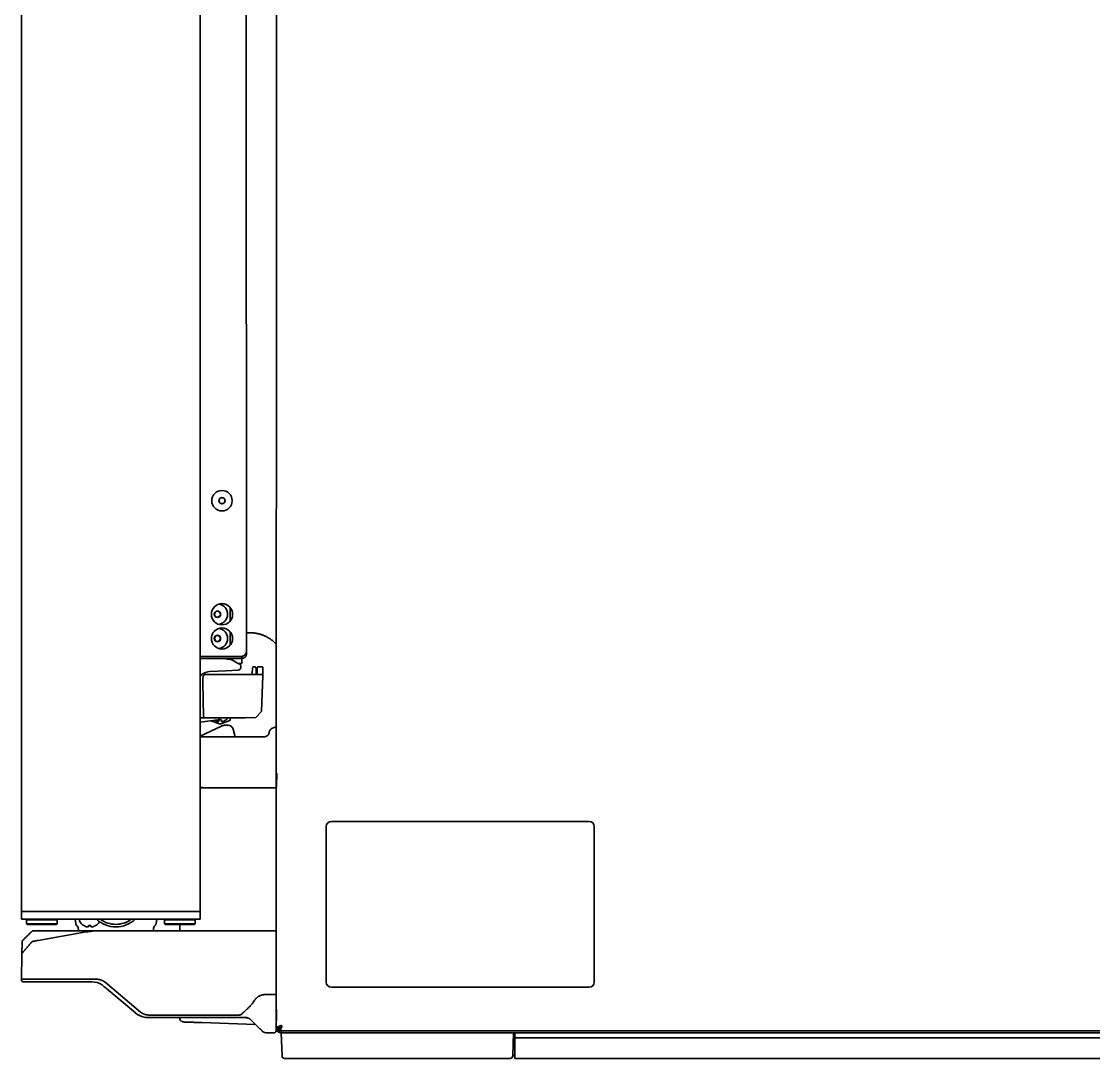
# Model space of a CAD drawing. Header units: inches. Extents: x 90 to 4162, y -443 to 3471.
# Drawn here: x 1159.3 to 1579.4, y 1241.9 to 1648.2 of the extents above; entities that cross this region are included whole.
import ezdxf

# ---------------------------------------------------------------- set-up
doc = ezdxf.new("R2010")
doc.units = ezdxf.units.IN
doc.layers.add('1', color=7, linetype='Continuous', true_color=0xffffff)
doc.layers.add('4', color=7, linetype='Continuous', true_color=0xffffff)

msp = doc.modelspace()

# ---------------------------------------------------------------- linework, layer by layer
at = {"layer": '1', "color": 7, "linetype": 'Continuous', "lineweight": 35}
for p, q in [((1159.29, 1299.46), (1159.29, 2270.96)), ((1229.29, 1299.46), (1229.29, 2270.96)), ((1259.11, 1256.82), (1259.29, 2257.68)), ((1247.33, 1745.24), (1247.48, 1401.46)), ((1241.08, 1418.58), (1241.08, 1413.34)), ((1241.08, 1409.09), (1241.08, 1403.84)), ((1243.4, 1399.46), (1229.29, 1399.46)), ((1243.4, 1399.46), (1243.65, 1399.46)), ((1243.65, 1399.46), (1245.5, 1399.46)), ((1245.68, 1399.46), (1245.68, 1398.66)), ((1247.26, 1400.54), (1247.48, 1400.55)), ((1247.45, 1401.11), (1247.48, 1400.55)), ((1244.78, 1398.66), (1229.29, 1398.66)), ((1235.66, 1398.66), (1239.4, 1398.46)), ((1245.58, 1396.66), (1244.3, 1396.66)), ((1245.68, 1398.66), (1244.78, 1398.66)), ((1245.2, 1395.71), (1245.2, 1395.11)), ((1245.58, 1398.66), (1245.58, 1396.66)), ((1249.7, 1392.87), (1249.86, 1394.7)), ((1249.86, 1394.7), (1249.9, 1395.22)), ((1250.1, 1395.41), (1250.68, 1395.41)), ((1251.18, 1394.92), (1251.19, 1394.48)), ((1230.55, 1392.71), (1229.29, 1391.89)), ((1239.51, 1393.86), (1233.02, 1393.52)), ((1244.25, 1394.11), (1239.51, 1393.86)), ((1241.85, 1392.44), (1241.85, 1392.41)), ((1246.85, 1392.41), (1246.85, 1392.44)), ((1249.66, 1392.41), (1249.7, 1392.87)), ((1251.19, 1394.48), (1251.22, 1392.65)), ((1251.22, 1392.65), (1251.22, 1392.41)), ((1236.33, 1374.63), (1229.29, 1373.64)), ((1236.44, 1373.17), (1233.5, 1374.24)), ((1236.97, 1375.41), (1236.97, 1375.4)), ((1240.96, 1374.31), (1237.81, 1373.17)), ((1241.12, 1374.55), (1241.12, 1375.41)), ((1278.71, 1332.82), (1278.71, 1271.82)), ((1381.71, 1334.82), (1280.71, 1334.82)), ((1383.71, 1271.82), (1383.71, 1332.82)), ((1159.29, 1299.46), (1161.29, 1299.46)), ((1159.29, 1296.46), (1159.29, 1299.46)), ((1161.29, 1299.46), (1159.29, 1299.46)), ((1161.29, 1299.46), (1227.29, 1299.46)), ((1227.29, 1299.46), (1161.29, 1299.46)), ((1227.29, 1299.46), (1229.29, 1299.46)), ((1229.29, 1299.46), (1227.29, 1299.46)), ((1229.29, 1299.46), (1229.29, 1296.46)), ((1161.29, 1296.46), (1159.29, 1296.46)), ((1161.54, 1296.46), (1161.29, 1296.21)), ((1161.29, 1296.46), (1227.29, 1296.46)), ((1161.29, 1296.21), (1161.29, 1294.71)), ((1173.29, 1296.21), (1161.29, 1296.21)), ((1161.29, 1294.71), (1161.54, 1294.46)), ((1167.29, 1294.71), (1161.29, 1294.71)), ((1161.54, 1294.46), (1167.29, 1294.46)), ((1173.29, 1294.71), (1167.29, 1294.71)), ((1167.29, 1294.46), (1173.04, 1294.46)), ((1173.29, 1296.21), (1173.04, 1296.46)), ((1173.04, 1294.46), (1173.29, 1294.71)), ((1173.29, 1294.71), (1173.29, 1296.21)), ((1180.29, 1296.46), (1180.57, 1294.87)), ((1182.02, 1296.06), (1182.02, 1295.86)), ((1183.72, 1293.98), (1183.72, 1294.01)), ((1188.32, 1294.01), (1188.32, 1293.98)), ((1212.01, 1294.87), (1212.29, 1296.46)), ((1215.54, 1296.46), (1215.29, 1296.21)), ((1215.29, 1296.21), (1215.29, 1294.71)), ((1227.29, 1296.21), (1215.29, 1296.21)), ((1215.29, 1294.71), (1215.54, 1294.46)), ((1221.29, 1294.71), (1215.29, 1294.71)), ((1215.54, 1294.46), (1221.29, 1294.46)), ((1227.29, 1294.71), (1221.29, 1294.71)), ((1221.29, 1294.46), (1227.04, 1294.46)), ((1227.29, 1296.21), (1227.04, 1296.46)), ((1227.04, 1294.46), (1227.29, 1294.71)), ((1229.29, 1296.46), (1227.29, 1296.46)), ((1227.29, 1294.71), (1227.29, 1296.21)), ((1165.85, 1288.18), (1184.7, 1291.5)), ((1166.55, 1291.96), (1188.83, 1291.96)), ((1181.6, 1292.53), (1181.61, 1291.96)), ((1191.97, 1291.96), (1196.04, 1291.96)), ((1197.02, 1291.96), (1205.87, 1291.96)), ((1205.87, 1291.96), (1242.72, 1291.96)), ((1210.96, 1291.96), (1210.97, 1292.53)), ((1242.72, 1291.96), (1255.11, 1291.96)), ((1255.11, 1291.96), (1259.29, 1291.96)), ((1159.46, 1282.7), (1159.54, 1287.55)), ((1159.29, 1272.96), (1159.46, 1282.7)), ((1159.29, 1272.96), (1166.28, 1272.96)), ((1159.29, 1272.69), (1159.29, 1272.96)), ((1166.28, 1272.96), (1188.83, 1272.96)), ((1186.91, 1271.96), (1160.04, 1271.96)), ((1192.04, 1271.79), (1205.94, 1260.13)), ((1203.91, 1259.83), (1192.79, 1269.16)), ((1280.71, 1269.82), (1381.71, 1269.82)), ((1250.25, 1264.1), (1250.46, 1264.46)), ((1254.79, 1266.96), (1257.68, 1266.96)), ((1257.68, 1266.96), (1259.06, 1266.96)), ((1259.06, 1266.96), (1259.29, 1266.96)), ((1259.18, 1260.78), (1259.04, 1252.69)), ((1244.4, 1257.96), (1209.05, 1257.96)), ((1209.15, 1258.96), (1244.4, 1258.96)), ((1210.02, 1257.96), (1209.95, 1257.96)), ((1249.3, 1256.94), (1249.16, 1257.08)), ((1259.1, 1256.35), (1259.16, 1256.31)), ((1259.28, 1259.08), (1259.15, 1259.12)), ((1259.29, 1259.09), (1259.27, 1259.09)), ((1259.28, 1256.68), (1259.29, 1256.68)), ((1257.27, 1251.96), (1255.53, 1251.96)), ((1259.29, 1253.75), (1259.29, 1253.9)), ((1259.29, 1253.56), (1259.29, 1253.75)), ((1260.09, 1253.56), (1259.29, 1253.56)), ((1260.09, 1253.75), (1260.09, 1253.9)), ((1260.09, 1253.75), (1260.09, 1253.56)), ((1260.09, 1253.56), (1260.43, 1253.56)), ((1260.09, 1253.56), (1260.27, 1253.56)), ((1260.09, 1252.76), (1260.09, 1253.56)), ((1260.27, 1252.76), (1260.09, 1252.76)), ((1260.43, 1253.56), (1260.27, 1253.56)), ((1260.43, 1252.76), (1260.27, 1252.76)), ((1260.29, 1253.96), (1260.97, 1253.96)), ((1901.19, 1252.76), (1260.43, 1252.76)), ((1261.09, 1251.96), (1261.09, 1252.76)), ((1261.09, 1251.96), (1265.09, 1251.96)), ((1261.4, 1242.92), (1261.09, 1251.96)), ((1265.09, 1251.96), (1261.09, 1251.96)), ((1265.09, 1251.96), (1351.09, 1251.96)), ((1901.49, 1251.96), (1265.09, 1251.96)), ((1352.09, 1251.96), (1351.77, 1242.92)), ((1352.59, 1251.96), (1352.59, 1250.06)), ((1352.59, 1250.06), (1352.59, 1250.06)), ((1809.79, 1250.06), (1352.59, 1250.06)), ((1352.59, 1250.05), (1352.59, 1250.06)), ((1352.59, 1249.86), (1352.59, 1250.05)), ((1352.59, 1242.11), (1352.59, 1249.86)), ((1265.09, 1241.96), (1262.4, 1241.96)), ((1350.77, 1241.96), (1265.09, 1241.96)), ((1352.59, 1241.9), (1352.59, 1242.11)), ((1352.59, 1241.9), (1809.79, 1241.9))]:
    msp.add_line(p, q, dxfattribs=at)
for centre, radius in [((1237.86, 1460.46), 4), ((1237.86, 1460.46), 1.25), ((1237.86, 1460.46), 1.15), ((1237.86, 1415.96), 4.15), ((1236.08, 1415.96), 1.25), ((1236.08, 1415.96), 1.15), ((1237.86, 1406.46), 4.15), ((1236.08, 1406.46), 1.25), ((1236.08, 1406.46), 1.15)]:
    msp.add_circle(centre, radius, dxfattribs=at)
for centre, radius, start, end in [((1236.08, 1415.96), 4, 277.7456, 82.26), ((1236.08, 1406.46), 4, 277.7456, 82.26), ((1239.87, 1398.46), 0.2, 354.7841, 90), ((1244.2, 1395.11), 1, 273, 0), ((1250.1, 1395.21), 0.2, 90, 175), ((1250.68, 1394.91), 0.5, 1, 90), ((1233.28, 1388.53), 5, 93, 123.1538), ((1236.22, 1375.38), 0.75, 278, 2), ((1237.12, 1377.51), 3.74, 309.3791, 326.4654), ((1280.71, 1332.82), 2, 90, 180), ((1381.71, 1332.82), 2, 0, 90), ((1182.53, 1295.22), 2, 190, 222.8958), ((1179.6, 1292.5), 2, 1, 42.8958), ((1182.42, 1296.06), 0.4, 90, 180), ((1182.42, 1295.86), 0.4, 180, 210.3012), ((1186.22, 1298.08), 4.8, 210.3012, 238.4186), ((1186.02, 1297.76), 3.78, 262.3959, 269.9965), ((1186.02, 1297.76), 3.78, 270.0035, 277.6041), ((1185.82, 1298.08), 4.8, 301.5837, 327.7382), ((1196.29, 1304.46), 11, 226.6537, 270), ((1196.29, 1304.46), 10, 233.1281, 270), ((1196.29, 1304.46), 11, 270, 313.3418), ((1196.29, 1304.46), 10, 270, 306.8719), ((1212.97, 1292.5), 2, 137.1042, 179), ((1210.04, 1295.22), 2, 317.1042, 350), ((1160.04, 1272.71), 0.75, 181, 270), ((1186.91, 1264.96), 7, 55.5281, 90), ((1280.71, 1271.82), 2, 180, 270), ((1381.71, 1271.82), 2, 270, 0), ((1260.67, 1260.62), 1.5, 157.8745, 179), ((1209.05, 1265.96), 8, 230, 261.8734), ((1255.53, 1254.96), 3, 230.3082, 270), ((1258.29, 1252.71), 0.75, 270, 359), ((1261.09, 1253.76), 1.8, 186.3155, 270), ((1262.64, 1255.96), 2, 215.9658, 227.8245), ((1261.09, 1254.56), 0.25, 0, 90), ((1262.4, 1242.96), 1, 182, 270), ((1350.77, 1242.96), 1, 270, 358), ((1352.6, 1242.16), 1, 90, 156.4218)]:
    msp.add_arc(centre, radius, start, end, dxfattribs=at)
for centre, major_axis, ratio, start_param, end_param in [((1245.5, 1401.46), (0, 2), 0.990268, 3.141593, 4.712389), ((1237.12, 1377.53), (3.62, 0.87), 0.997235, 3.879272, 4.177379), ((1236.86, 1377.56), (0.81, 3.6), 0.902278, 3.129444, 3.24631), ((1236.57, 1377.56), (0.38, 3.67), 0.420739, 3.280106, 3.396972), ((1236.83, 1377.53), (0.27, 3.72), 0.017407, 3.440796, 3.813517), ((1237.42, 1377.53), (0.27, -3.72), 0.017407, 5.611261, 5.983982), ((1237.68, 1377.56), (0.38, -3.67), 0.420739, 6.027806, 6.144672), ((1237.38, 1377.56), (0.81, -3.6), 0.902278, 6.178468, 6.295334), ((1237.13, 1377.53), (3.62, -0.87), 0.997235, 5.247399, 5.62012), ((1237.12, 1375.05), (0, -2), 0.999828, 5.934175, 6.632196), ((1247.04, 1254.96), (-2.13, 2.11), 0.999844, 4.708305, 4.71975)]:
    msp.add_ellipse(centre, major_axis=major_axis, ratio=ratio, start_param=start_param, end_param=end_param, dxfattribs=at)
msp.add_rational_spline([(1247.47, 1408.63), (1250.81, 1408.99), (1254.07, 1408.28), (1256.91, 1406.6), (1259.07, 1404.23), (1259.11, 1404.18), (1259.15, 1404.14), (1259.2, 1404.11), (1259.26, 1404.09)], [0.499511206154, 0.482200084429, 0.483873659269, 0.504531930676, 0.544174898647, 0.535909248976, 0.531320882017, 0.530409797772, 0.53317599624], degree=4, knots=[0, 0, 0, 0, 0, 0.982252, 0.982252, 0.982252, 0.982252, 1, 1, 1, 1, 1], dxfattribs=at)
for points, knots in [([(1247.48, 1400.35), (1247.47, 1400.24), (1247.46, 1400.14), (1247.41, 1399.94), (1247.38, 1399.84), (1247.32, 1399.71), (1247.31, 1399.69), (1247.29, 1399.64), (1247.25, 1399.57), (1247.21, 1399.5), (1247.11, 1399.36), (1247.04, 1399.27), (1246.94, 1399.17), (1246.92, 1399.15), (1246.88, 1399.11), (1246.81, 1399.05), (1246.74, 1399), (1246.6, 1398.9), (1246.49, 1398.85), (1246.36, 1398.79), (1246.33, 1398.78), (1246.27, 1398.76), (1246.24, 1398.75), (1246.16, 1398.72), (1246.04, 1398.69), (1245.93, 1398.67), (1245.84, 1398.66), (1245.81, 1398.66), (1245.74, 1398.66), (1245.71, 1398.66), (1245.68, 1398.66)], [0, 0, 0, 0, 0.125, 0.125, 0.25, 0.25, 0.28125, 0.28125, 0.3125, 0.375, 0.375, 0.5, 0.5, 0.53125, 0.53125, 0.5625, 0.625, 0.625, 0.75, 0.75, 0.78125, 0.78125, 0.8125, 0.8125, 0.875, 0.9375, 0.9375, 0.96875, 0.96875, 1, 1, 1, 1]), ([(1245.68, 1399.46), (1245.76, 1399.46), (1245.83, 1399.47), (1245.92, 1399.49), (1245.94, 1399.49), (1245.97, 1399.5), (1245.99, 1399.5), (1246.04, 1399.52), (1246.07, 1399.54), (1246.12, 1399.56), (1246.13, 1399.56), (1246.14, 1399.57)], [0, 0, 0, 0, 0.453001, 0.453001, 0.566251, 0.566251, 0.679502, 0.679502, 0.906002, 0.906002, 1, 1, 1, 1]), ([(1239.4, 1398.46), (1239.43, 1398.46), (1239.46, 1398.46), (1239.51, 1398.45), (1239.54, 1398.45), (1239.59, 1398.45), (1239.62, 1398.45), (1239.68, 1398.45), (1239.7, 1398.44), (1239.76, 1398.44), (1239.78, 1398.44), (1239.83, 1398.44), (1239.86, 1398.44), (1239.91, 1398.43), (1239.94, 1398.43), (1239.99, 1398.43), (1240.01, 1398.43), (1240.06, 1398.43), (1240.09, 1398.42), (1240.14, 1398.42), (1240.16, 1398.42), (1240.21, 1398.42), (1240.23, 1398.42), (1240.28, 1398.41), (1240.3, 1398.41), (1240.36, 1398.41), (1240.41, 1398.41), (1240.49, 1398.4), (1240.53, 1398.4), (1240.58, 1398.4), (1240.6, 1398.4), (1240.64, 1398.4), (1240.65, 1398.39), (1240.7, 1398.39), (1240.74, 1398.39), (1240.79, 1398.39), (1240.82, 1398.39), (1240.87, 1398.38), (1240.89, 1398.38), (1240.92, 1398.38), (1240.93, 1398.38), (1240.95, 1398.38), (1240.96, 1398.38), (1240.98, 1398.38), (1240.99, 1398.38), (1241.01, 1398.38), (1241.01, 1398.38), (1241.02, 1398.38), (1241.02, 1398.38), (1241.03, 1398.38), (1241.03, 1398.38), (1241.03, 1398.37), (1241.03, 1398.37), (1241.03, 1398.37)], [0, 0, 0, 0, 0.031362, 0.031362, 0.062725, 0.062725, 0.094087, 0.094087, 0.125449, 0.125449, 0.156812, 0.156812, 0.188174, 0.188174, 0.219536, 0.219536, 0.250899, 0.250899, 0.282261, 0.282261, 0.313623, 0.313623, 0.344986, 0.344986, 0.376348, 0.376348, 0.439073, 0.439073, 0.501797, 0.501797, 0.53316, 0.53316, 0.564522, 0.564522, 0.627247, 0.627247, 0.689971, 0.689971, 0.752696, 0.752696, 0.784058, 0.784058, 0.815421, 0.815421, 0.878145, 0.878145, 0.909508, 0.909508, 0.94087, 0.94087, 0.972232, 0.972232, 1, 1, 1, 1]), ([(1239.41, 1398.38), (1239.41, 1398.41), (1239.41, 1398.43), (1239.41, 1398.45), (1239.4, 1398.46), (1239.4, 1398.46)], [0, 0, 0, 0, 0.5, 0.5, 1, 1, 1, 1]), ([(1241.03, 1398.37), (1241.09, 1398.37), (1241.15, 1398.36), (1241.25, 1398.33), (1241.31, 1398.31), (1241.36, 1398.28)], [0, 0, 0, 0, 0.5, 0.5, 1, 1, 1, 1]), ([(1244.81, 1396.37), (1244.87, 1396.34), (1244.93, 1396.3), (1245.02, 1396.21), (1245.06, 1396.15), (1245.13, 1396.04), (1245.16, 1395.98), (1245.19, 1395.85), (1245.2, 1395.78), (1245.2, 1395.71)], [0, 0, 0, 0, 0.25, 0.25, 0.5, 0.5, 0.75, 0.75, 1, 1, 1, 1]), ([(1236.66, 1374.61), (1236.69, 1374.61), (1236.73, 1374.61), (1236.81, 1374.62), (1236.89, 1374.62), (1236.97, 1374.62), (1237.04, 1374.62), (1237.08, 1374.62), (1237.2, 1374.62), (1237.28, 1374.62), (1237.4, 1374.62), (1237.44, 1374.62), (1237.51, 1374.61), (1237.55, 1374.61), (1237.59, 1374.61)], [0, 0, 0, 0, 0.125, 0.125, 0.25, 0.375, 0.375, 0.5, 0.5, 0.75, 0.75, 0.875, 0.875, 1, 1, 1, 1]), ([(1241.12, 1374.55), (1241.12, 1374.54), (1241.12, 1374.53), (1241.12, 1374.52), (1241.12, 1374.52), (1241.12, 1374.5), (1241.12, 1374.48), (1241.11, 1374.46), (1241.1, 1374.45), (1241.09, 1374.43), (1241.09, 1374.41), (1241.07, 1374.39), (1241.06, 1374.38), (1241.04, 1374.37), (1241.04, 1374.36), (1241.03, 1374.35), (1241.01, 1374.33), (1240.98, 1374.32), (1240.96, 1374.31)], [0, 0, 0, 0, 0.0625, 0.0625, 0.125, 0.125, 0.25, 0.25, 0.375, 0.375, 0.5, 0.5, 0.625, 0.6875, 0.6875, 0.75, 0.75, 1, 1, 1, 1]), ([(1183.72, 1294.01), (1183.92, 1293.89), (1184.13, 1293.78), (1184.46, 1293.64), (1184.57, 1293.6), (1184.79, 1293.52), (1184.9, 1293.49), (1185.02, 1293.46)], [0, 0, 0, 0, 0.5, 0.5, 0.75, 0.75, 1, 1, 1, 1]), ([(1186.52, 1294.01), (1186.52, 1293.89), (1186.52, 1293.78), (1186.52, 1293.64), (1186.52, 1293.6), (1186.52, 1293.52), (1186.52, 1293.49), (1186.52, 1293.46)], [0, 0, 0, 0, 0.5, 0.5, 0.75, 0.75, 1, 1, 1, 1]), ([(1164.03, 1291.96), (1163.96, 1291.96), (1163.9, 1291.95), (1163.77, 1291.93), (1163.71, 1291.91), (1163.59, 1291.86), (1163.53, 1291.83), (1163.42, 1291.76), (1163.37, 1291.72), (1163.33, 1291.67)], [0, 0, 0, 0, 0.25, 0.25, 0.5, 0.5, 0.75, 0.75, 1, 1, 1, 1]), ([(1164.03, 1291.96), (1164.03, 1291.96), (1164.03, 1291.96), (1164.05, 1291.96), (1164.05, 1291.96), (1164.07, 1291.96), (1164.07, 1291.96), (1164.09, 1291.96), (1164.1, 1291.96), (1164.12, 1291.96), (1164.13, 1291.96), (1164.16, 1291.96), (1164.17, 1291.96), (1164.2, 1291.96), (1164.21, 1291.96), (1164.26, 1291.96), (1164.3, 1291.96), (1164.38, 1291.96), (1164.42, 1291.96), (1164.51, 1291.96), (1164.56, 1291.96), (1164.62, 1291.96), (1164.64, 1291.96), (1164.67, 1291.96), (1164.71, 1291.96), (1164.75, 1291.96), (1164.84, 1291.96), (1164.9, 1291.96), (1165.02, 1291.96), (1165.09, 1291.96), (1165.19, 1291.96), (1165.22, 1291.96), (1165.28, 1291.96), (1165.29, 1291.96), (1165.33, 1291.96), (1165.35, 1291.96), (1165.44, 1291.96), (1165.51, 1291.96), (1165.66, 1291.96), (1165.74, 1291.96), (1165.89, 1291.96), (1165.97, 1291.96), (1166.09, 1291.96), (1166.14, 1291.96), (1166.22, 1291.96), (1166.26, 1291.96), (1166.34, 1291.96), (1166.38, 1291.96), (1166.44, 1291.96), (1166.46, 1291.96), (1166.5, 1291.96), (1166.53, 1291.96), (1166.55, 1291.96)], [0, 0, 0, 0, 0.0625, 0.0625, 0.09375, 0.09375, 0.125, 0.125, 0.15625, 0.15625, 0.1875, 0.1875, 0.21875, 0.21875, 0.25, 0.25, 0.3125, 0.3125, 0.375, 0.375, 0.4375, 0.4375, 0.453125, 0.453125, 0.46875, 0.5, 0.5, 0.5625, 0.5625, 0.625, 0.625, 0.65625, 0.65625, 0.671875, 0.671875, 0.6875, 0.6875, 0.75, 0.75, 0.8125, 0.8125, 0.875, 0.875, 0.90625, 0.90625, 0.9375, 0.9375, 0.96875, 0.96875, 0.984375, 0.984375, 1, 1, 1, 1]), ([(1184.7, 1291.5), (1185.11, 1291.57), (1185.52, 1291.64), (1186.14, 1291.72), (1186.34, 1291.74), (1186.75, 1291.79), (1186.96, 1291.81), (1187.58, 1291.87), (1187.99, 1291.9), (1188.82, 1291.94), (1189.23, 1291.95), (1189.65, 1291.96)], [0, 0, 0, 0, 0.25, 0.25, 0.375, 0.375, 0.5, 0.5, 0.75, 0.75, 1, 1, 1, 1]), ([(1159.84, 1288.24), (1159.79, 1288.2), (1159.75, 1288.15), (1159.68, 1288.04), (1159.65, 1287.98), (1159.6, 1287.87), (1159.58, 1287.8), (1159.55, 1287.68), (1159.54, 1287.61), (1159.54, 1287.55)], [0, 0, 0, 0, 0.25, 0.25, 0.5, 0.5, 0.75, 0.75, 1, 1, 1, 1]), ([(1163.24, 1287.48), (1163.28, 1287.53), (1163.32, 1287.57), (1163.4, 1287.64), (1163.45, 1287.67), (1163.55, 1287.73), (1163.6, 1287.76), (1163.71, 1287.79), (1163.77, 1287.81), (1163.82, 1287.82)], [0, 0, 0, 0, 0.25, 0.25, 0.5, 0.5, 0.75, 0.75, 1, 1, 1, 1]), ([(1163.82, 1287.82), (1163.83, 1287.82), (1163.83, 1287.82), (1163.84, 1287.82), (1163.85, 1287.82), (1163.86, 1287.83), (1163.87, 1287.83), (1163.89, 1287.83), (1163.9, 1287.83), (1163.94, 1287.84), (1163.96, 1287.84), (1163.99, 1287.85), (1164, 1287.85), (1164.01, 1287.85), (1164.02, 1287.85), (1164.04, 1287.86), (1164.06, 1287.86), (1164.1, 1287.87), (1164.13, 1287.87), (1164.24, 1287.89), (1164.33, 1287.91), (1164.43, 1287.93), (1164.46, 1287.93), (1164.47, 1287.93), (1164.5, 1287.94), (1164.53, 1287.94), (1164.6, 1287.96), (1164.66, 1287.97), (1164.76, 1287.99), (1164.82, 1288), (1164.93, 1288.02), (1164.99, 1288.03), (1165.09, 1288.04), (1165.12, 1288.05), (1165.18, 1288.06), (1165.21, 1288.06), (1165.31, 1288.08), (1165.44, 1288.1), (1165.57, 1288.13), (1165.71, 1288.15), (1165.78, 1288.16), (1165.85, 1288.18)], [0, 0, 0, 0, 0.0625, 0.0625, 0.09375, 0.09375, 0.125, 0.125, 0.1875, 0.1875, 0.25, 0.25, 0.265625, 0.265625, 0.28125, 0.28125, 0.3125, 0.3125, 0.375, 0.375, 0.5, 0.515625, 0.515625, 0.53125, 0.53125, 0.5625, 0.5625, 0.625, 0.625, 0.6875, 0.6875, 0.75, 0.75, 0.78125, 0.78125, 0.8125, 0.8125, 0.875, 0.9375, 0.9375, 1, 1, 1, 1]), ([(1159.46, 1282.7), (1159.46, 1282.76), (1159.46, 1282.82), (1159.48, 1282.93), (1159.5, 1282.99), (1159.54, 1283.1), (1159.57, 1283.15), (1159.62, 1283.25), (1159.66, 1283.29), (1159.7, 1283.34)], [0, 0, 0, 0, 0.25, 0.25, 0.5, 0.5, 0.75, 0.75, 1, 1, 1, 1]), ([(1188.83, 1272.96), (1188.85, 1272.96), (1188.89, 1272.96), (1188.96, 1272.96), (1189.04, 1272.95), (1189.13, 1272.95), (1189.22, 1272.94), (1189.33, 1272.93), (1189.44, 1272.92), (1189.57, 1272.9), (1189.74, 1272.87), (1189.94, 1272.83), (1190.16, 1272.78), (1190.36, 1272.72), (1190.54, 1272.65), (1190.73, 1272.58), (1190.92, 1272.5), (1191.13, 1272.4), (1191.29, 1272.31), (1191.42, 1272.23), (1191.51, 1272.18), (1191.59, 1272.12), (1191.67, 1272.07), (1191.74, 1272.02), (1191.8, 1271.98), (1191.85, 1271.94), (1191.9, 1271.9), (1191.95, 1271.87), (1191.98, 1271.84), (1192.02, 1271.81), (1192.03, 1271.79), (1192.04, 1271.79)], [0, 0, 0, 0, 0.017064, 0.036815, 0.059249, 0.084363, 0.112153, 0.142614, 0.175746, 0.211544, 0.250008, 0.322378, 0.388152, 0.447354, 0.499999, 0.556663, 0.617207, 0.681642, 0.74999, 0.781923, 0.811844, 0.839751, 0.865643, 0.889519, 0.911376, 0.931211, 0.949024, 0.964812, 0.978571, 0.990302, 1, 1, 1, 1]), ([(1191.41, 1270.32), (1191.32, 1270.39), (1191.24, 1270.46), (1191.06, 1270.6), (1190.96, 1270.66), (1190.87, 1270.73)], [0, 0, 0, 0, 0.5, 0.5, 1, 1, 1, 1]), ([(1192.79, 1269.16), (1192.56, 1269.36), (1192.33, 1269.55), (1191.87, 1269.93), (1191.64, 1270.13), (1191.41, 1270.32)], [0, 0, 0, 0, 0.5, 0.5, 1, 1, 1, 1]), ([(1250.46, 1264.46), (1250.47, 1264.47), (1250.48, 1264.49), (1250.51, 1264.54), (1250.55, 1264.61), (1250.6, 1264.69), (1250.66, 1264.78), (1250.74, 1264.89), (1250.83, 1265.01), (1250.93, 1265.14), (1251.04, 1265.26), (1251.15, 1265.38), (1251.29, 1265.53), (1251.48, 1265.71), (1251.75, 1265.93), (1252.03, 1266.13), (1252.28, 1266.28), (1252.55, 1266.43), (1252.86, 1266.57), (1253.19, 1266.7), (1253.44, 1266.77), (1253.64, 1266.82), (1253.79, 1266.86), (1253.96, 1266.89), (1254.1, 1266.91), (1254.22, 1266.92), (1254.3, 1266.93), (1254.37, 1266.94), (1254.44, 1266.94), (1254.51, 1266.95), (1254.57, 1266.95), (1254.62, 1266.95), (1254.67, 1266.96), (1254.72, 1266.96), (1254.76, 1266.96), (1254.78, 1266.96), (1254.79, 1266.96)], [0, 0, 0, 0, 0.0061, 0.01531, 0.027667, 0.04322, 0.062032, 0.084179, 0.109751, 0.139649, 0.168791, 0.197137, 0.224648, 0.276341, 0.344632, 0.418422, 0.469345, 0.515612, 0.598152, 0.668476, 0.730211, 0.758888, 0.790823, 0.826032, 0.864529, 0.882031, 0.898505, 0.913948, 0.928354, 0.941722, 0.954048, 0.96533, 0.975568, 0.984759, 0.992903, 1, 1, 1, 1]), ([(1250.22, 1264.04), (1250.07, 1263.82), (1249.9, 1263.61), (1249.56, 1263.19), (1249.39, 1262.99), (1249.02, 1262.59), (1248.82, 1262.39), (1248.42, 1261.99), (1248.22, 1261.79), (1247.9, 1261.49), (1247.79, 1261.39), (1247.63, 1261.24), (1247.58, 1261.19), (1247.47, 1261.09), (1247.41, 1261.04), (1247.14, 1260.79), (1246.92, 1260.59), (1246.48, 1260.19), (1246.26, 1259.98), (1245.82, 1259.57), (1245.6, 1259.35), (1245.38, 1259.14)], [0, 0, 0, 0, 0.125, 0.125, 0.25, 0.25, 0.375, 0.375, 0.5, 0.5, 0.5625, 0.5625, 0.59375, 0.59375, 0.625, 0.625, 0.75, 0.75, 0.875, 0.875, 1, 1, 1, 1]), ([(1205.94, 1260.13), (1205.95, 1260.11), (1205.98, 1260.09), (1206.04, 1260.05), (1206.11, 1259.99), (1206.19, 1259.93), (1206.28, 1259.86), (1206.39, 1259.79), (1206.52, 1259.71), (1206.67, 1259.61), (1206.86, 1259.51), (1207.06, 1259.41), (1207.25, 1259.33), (1207.44, 1259.26), (1207.62, 1259.19), (1207.82, 1259.14), (1208.05, 1259.08), (1208.23, 1259.04), (1208.36, 1259.02), (1208.44, 1259.01), (1208.52, 1259), (1208.59, 1258.99), (1208.66, 1258.98), (1208.72, 1258.98), (1208.78, 1258.97), (1208.84, 1258.97), (1208.89, 1258.96), (1208.95, 1258.96), (1208.99, 1258.96), (1209.04, 1258.96), (1209.08, 1258.96), (1209.12, 1258.96), (1209.14, 1258.96), (1209.15, 1258.96)], [0, 0, 0, 0, 0.015307, 0.035184, 0.059623, 0.088618, 0.12216, 0.160242, 0.20286, 0.250007, 0.318362, 0.382801, 0.443341, 0.499998, 0.55265, 0.611855, 0.677626, 0.749989, 0.773387, 0.795826, 0.817305, 0.837824, 0.857382, 0.87598, 0.893616, 0.91029, 0.926001, 0.940748, 0.954531, 0.967348, 0.9792, 0.990084, 1, 1, 1, 1]), ([(1209.05, 1257.96), (1208.96, 1257.96), (1208.86, 1257.96), (1208.68, 1257.97), (1208.58, 1257.97), (1208.3, 1257.99), (1208.11, 1258.01), (1207.92, 1258.04)], [0, 0, 0, 0, 0.25, 0.25, 0.5, 0.5, 1, 1, 1, 1]), ([(1245.18, 1259.02), (1245.17, 1259.02), (1245.15, 1259.01), (1245.11, 1259.01), (1245.08, 1259), (1245.04, 1259), (1245.01, 1258.99), (1244.98, 1258.99), (1244.95, 1258.99), (1244.91, 1258.98), (1244.88, 1258.98), (1244.85, 1258.98), (1244.82, 1258.97), (1244.79, 1258.97), (1244.77, 1258.97), (1244.74, 1258.97), (1244.71, 1258.97), (1244.68, 1258.96), (1244.66, 1258.96), (1244.63, 1258.96), (1244.61, 1258.96), (1244.59, 1258.96), (1244.56, 1258.96), (1244.54, 1258.96), (1244.52, 1258.96), (1244.5, 1258.96), (1244.48, 1258.96), (1244.46, 1258.96), (1244.44, 1258.96), (1244.42, 1258.96), (1244.4, 1258.96), (1244.4, 1258.96)], [0, 0, 0, 0, 0.045822, 0.090837, 0.135046, 0.178447, 0.221042, 0.262828, 0.303807, 0.343977, 0.383338, 0.42189, 0.459633, 0.496565, 0.532688, 0.567999, 0.602498, 0.636186, 0.669061, 0.701124, 0.732373, 0.762807, 0.792428, 0.821233, 0.849223, 0.876396, 0.902752, 0.928292, 0.953013, 0.976916, 1, 1, 1, 1]), ([(1245.18, 1259.02), (1245.19, 1259.02), (1245.2, 1259.02), (1245.22, 1259.03), (1245.23, 1259.03), (1245.26, 1259.04), (1245.28, 1259.05), (1245.3, 1259.07), (1245.31, 1259.07), (1245.33, 1259.09), (1245.33, 1259.09), (1245.36, 1259.11), (1245.37, 1259.12), (1245.38, 1259.14)], [0, 0, 0, 0, 0.125, 0.125, 0.25, 0.25, 0.5, 0.5, 0.625, 0.625, 0.75, 0.75, 1, 1, 1, 1]), ([(1248.01, 1257.76), (1247.96, 1257.77), (1247.92, 1257.79), (1247.82, 1257.81), (1247.78, 1257.83), (1247.63, 1257.86), (1247.53, 1257.88), (1247.32, 1257.92), (1247.21, 1257.93), (1246.99, 1257.95), (1246.88, 1257.96), (1246.76, 1257.96)], [0, 0, 0, 0, 0.125, 0.125, 0.25, 0.25, 0.5, 0.5, 0.75, 0.75, 1, 1, 1, 1]), ([(1249.14, 1257.1), (1249.11, 1257.13), (1249.08, 1257.16), (1249.01, 1257.22), (1248.98, 1257.25), (1248.88, 1257.33), (1248.8, 1257.39), (1248.66, 1257.49), (1248.58, 1257.54), (1248.42, 1257.62), (1248.33, 1257.67), (1248.2, 1257.72), (1248.16, 1257.74), (1248.09, 1257.77), (1248.07, 1257.78), (1248.02, 1257.79), (1248, 1257.8), (1247.88, 1257.84), (1247.78, 1257.87), (1247.58, 1257.91), (1247.48, 1257.93), (1247.26, 1257.95), (1247.16, 1257.96), (1247.04, 1257.96)], [0, 0, 0, 0, 0.0625, 0.0625, 0.125, 0.125, 0.25, 0.25, 0.375, 0.375, 0.5, 0.5, 0.5625, 0.5625, 0.59375, 0.59375, 0.625, 0.625, 0.75, 0.75, 0.875, 0.875, 1, 1, 1, 1]), ([(1253.41, 1252.84), (1253.06, 1253.18), (1252.72, 1253.52), (1252.03, 1254.21), (1251.69, 1254.55), (1251.01, 1255.24), (1250.66, 1255.58), (1250.15, 1256.09), (1249.98, 1256.26), (1249.64, 1256.6), (1249.47, 1256.77), (1249.3, 1256.94)], [0, 0, 0, 0, 0.25, 0.25, 0.5, 0.5, 0.75, 0.75, 0.875, 0.875, 1, 1, 1, 1]), ([(1259.11, 1256.82), (1259.13, 1256.78), (1259.15, 1256.76), (1259.17, 1256.73), (1259.17, 1256.72), (1259.18, 1256.71), (1259.19, 1256.7), (1259.21, 1256.69), (1259.22, 1256.68), (1259.24, 1256.67), (1259.26, 1256.67), (1259.28, 1256.68)], [0, 0, 0, 0, 0.327638, 0.327638, 0.421517, 0.421517, 0.515396, 0.515396, 0.703154, 0.703154, 1, 1, 1, 1]), ([(1258.13, 1251.96), (1258.05, 1251.96), (1257.89, 1251.96), (1257.67, 1251.96), (1257.53, 1251.96), (1257.43, 1251.96), (1257.4, 1251.96), (1257.33, 1251.96), (1257.3, 1251.96), (1257.27, 1251.96)], [0, 0, 0, 0, 0.25, 0.5, 0.75, 0.75, 0.875, 0.875, 1, 1, 1, 1]), ([(1259.29, 1253.9), (1259.29, 1253.93), (1259.3, 1253.97), (1259.34, 1254.05), (1259.37, 1254.08), (1259.45, 1254.16), (1259.5, 1254.19), (1259.62, 1254.27), (1259.69, 1254.3), (1259.84, 1254.38), (1259.92, 1254.41), (1260.1, 1254.49), (1260.19, 1254.52), (1260.39, 1254.6), (1260.5, 1254.64), (1260.72, 1254.71), (1260.83, 1254.75), (1260.94, 1254.78)], [0, 0, 0, 0, 0.125, 0.125, 0.25, 0.25, 0.375, 0.375, 0.5, 0.5, 0.625, 0.625, 0.75, 0.75, 0.875, 0.875, 1, 1, 1, 1]), ([(1260.09, 1253.9), (1260.09, 1253.97), (1260.11, 1254.05), (1260.2, 1254.19), (1260.27, 1254.27), (1260.43, 1254.41), (1260.53, 1254.49), (1260.76, 1254.64), (1260.88, 1254.71), (1261, 1254.78)], [0, 0, 0, 0, 0.25, 0.25, 0.5, 0.5, 0.75, 0.75, 1, 1, 1, 1]), ([(1261.31, 1254.47), (1261.24, 1254.35), (1261.16, 1254.23), (1261.02, 1254.01), (1260.94, 1253.9), (1260.8, 1253.74), (1260.72, 1253.67), (1260.57, 1253.58), (1260.5, 1253.56), (1260.43, 1253.56)], [0, 0, 0, 0, 0.25, 0.25, 0.5, 0.5, 0.75, 0.75, 1, 1, 1, 1]), ([(1261.31, 1254.41), (1261.28, 1254.3), (1261.24, 1254.19), (1261.16, 1253.97), (1261.13, 1253.87), (1261.05, 1253.67), (1261.02, 1253.57), (1260.94, 1253.39), (1260.91, 1253.31), (1260.83, 1253.16), (1260.8, 1253.09), (1260.72, 1252.97), (1260.68, 1252.92), (1260.61, 1252.84), (1260.57, 1252.81), (1260.5, 1252.77), (1260.46, 1252.76), (1260.43, 1252.76)], [0, 0, 0, 0, 0.125, 0.125, 0.25, 0.25, 0.375, 0.375, 0.5, 0.5, 0.625, 0.625, 0.75, 0.75, 0.875, 0.875, 1, 1, 1, 1]), ([(1260.94, 1254.78), (1260.95, 1254.79), (1260.97, 1254.79), (1261.01, 1254.8), (1261.05, 1254.81), (1261.07, 1254.81), (1261.09, 1254.81)], [0, 0, 0, 0, 0.244951, 0.494182, 0.746344, 1, 1, 1, 1]), ([(1261.34, 1254.56), (1261.34, 1254.54), (1261.33, 1254.52), (1261.33, 1254.48), (1261.32, 1254.44), (1261.32, 1254.42), (1261.31, 1254.41)], [0, 0, 0, 0, 0.253656, 0.505818, 0.755049, 1, 1, 1, 1])]:
    msp.add_open_spline(points, degree=3, knots=knots, dxfattribs=at)
for points, degree in [([(1247.48, 1400.55), (1247.48, 1400.48), (1247.48, 1400.41), (1247.48, 1400.35)], 3), ([(1244.81, 1396.37), (1241.36, 1398.28)], 1), ([(1185.52, 1293.46), (1185.52, 1293.47), (1185.52, 1293.5), (1185.52, 1293.56), (1185.52, 1293.61), (1185.52, 1293.67), (1185.52, 1293.74), (1185.52, 1293.81), (1185.52, 1293.9), (1185.52, 1293.97), (1185.52, 1294.01)], 3), ([(1187.02, 1293.46), (1187.07, 1293.47), (1187.18, 1293.5), (1187.34, 1293.56), (1187.5, 1293.61), (1187.66, 1293.67), (1187.81, 1293.74), (1187.97, 1293.81), (1188.13, 1293.9), (1188.26, 1293.97), (1188.32, 1294.01)], 3), ([(1159.84, 1288.24), (1163.33, 1291.67)], 1), ([(1185.02, 1293.46), (1185.05, 1293.46), (1185.1, 1293.45), (1185.17, 1293.45), (1185.24, 1293.44), (1185.31, 1293.44), (1185.38, 1293.45), (1185.45, 1293.45), (1185.5, 1293.46), (1185.52, 1293.46)], 3), ([(1186.52, 1293.46), (1186.54, 1293.46), (1186.59, 1293.45), (1186.66, 1293.45), (1186.73, 1293.44), (1186.8, 1293.44), (1186.88, 1293.45), (1186.95, 1293.45), (1187, 1293.46), (1187.02, 1293.46)], 3), ([(1188.83, 1291.96), (1189.18, 1291.96), (1189.54, 1291.96), (1189.89, 1291.96)], 3), ([(1189.91, 1291.96), (1190.6, 1291.96), (1191.29, 1291.96), (1191.97, 1291.96)], 3), ([(1196.04, 1291.96), (1196.53, 1291.96), (1197.02, 1291.96)], 2), ([(1163.24, 1287.48), (1159.7, 1283.34)], 1), ([(1250.22, 1264.04), (1250.23, 1264.06), (1250.24, 1264.08), (1250.25, 1264.1)], 3), ([(1245.18, 1257.96), (1244.92, 1257.96), (1244.66, 1257.96), (1244.4, 1257.96)], 3), ([(1247.04, 1257.96), (1246.89, 1257.96), (1246.59, 1257.96), (1246.12, 1257.96), (1245.65, 1257.96), (1245.34, 1257.96), (1245.18, 1257.96)], 3), ([(1259.29, 1258.38), (1259.14, 1258.39)], 1), ([(1253.61, 1252.65), (1253.54, 1252.71), (1253.47, 1252.77), (1253.41, 1252.84)], 3), ([(1259.29, 1253.9), (1260.09, 1253.9)], 1), ([(1260.43, 1252.76), (1260.43, 1253.56)], 1), ([(1261.34, 1254.56), (1261.34, 1254.53), (1261.33, 1254.5), (1261.31, 1254.47)], 3)]:
    msp.add_open_spline(points, degree=degree, dxfattribs=at)
at = {"layer": '4', "color": 7, "linetype": 'Continuous', "lineweight": 35}
for p, q in [((1251.64, 1394.48), (1251.65, 1394.92)), ((1252.15, 1395.41), (1253.41, 1395.41)), ((1253.91, 1394.78), (1253.91, 1394.92)), ((1253.92, 1394.76), (1253.92, 1394.66)), ((1253.92, 1394.66), (1253.92, 1394.7)), ((1230.39, 1390.82), (1230.39, 1390.01)), ((1231.48, 1392.41), (1237.01, 1392.41)), ((1237.01, 1392.41), (1246.92, 1392.41)), ((1246.92, 1392.41), (1249.66, 1392.41)), ((1246.92, 1392.41), (1253.32, 1392.41)), ((1250.73, 1392.41), (1251.56, 1392.41)), ((1251.56, 1392.41), (1251.59, 1393.24)), ((1251.59, 1393.24), (1251.64, 1394.48)), ((1251.95, 1392.41), (1252.05, 1392.41)), ((1253.82, 1391.89), (1253.34, 1378.02)), ((1253.87, 1393.21), (1253.82, 1391.89)), ((1253.91, 1394.45), (1253.87, 1393.21)), ((1253.92, 1394.54), (1253.91, 1394.45)), ((1230.57, 1375.89), (1230.39, 1389.18)), ((1229.33, 1375.41), (1229.29, 1375.41)), ((1231.07, 1375.41), (1229.33, 1375.41)), ((1232.83, 1375.41), (1231.07, 1375.41)), ((1246.92, 1375.41), (1232.83, 1375.41)), ((1251.07, 1375.55), (1246.92, 1375.41)), ((1253.19, 1377.68), (1251.07, 1375.55)), ((1229.29, 1368.26), (1237.68, 1372.18)), ((1242.22, 1370.97), (1243.03, 1367.96)), ((1257.69, 1371.38), (1258.95, 1371.83)), ((1229.29, 1367.96), (1254.41, 1367.96)), ((1259.29, 1357.39), (1259.29, 1357.4)), ((1259.29, 1353.71), (1259.19, 1348.45)), ((1230.42, 1347.96), (1229.29, 1347.96)), ((1258.69, 1347.96), (1230.42, 1347.96)), ((1259.29, 1347.86), (1256.42, 1347.96)), ((1256.53, 1347.96), (1256.49, 1347.95)), ((1259.29, 1347.96), (1258.69, 1347.96)), ((1221.29, 1291.96), (1221.29, 1294.46)), ((1221.29, 1257.73), (1221.29, 1257.96)), ((1251, 1255.25), (1229.97, 1255.98)), ((1259.29, 1254.96), (1259.08, 1254.96))]:
    msp.add_line(p, q, dxfattribs=at)
for centre, radius, start, end in [((1252.15, 1394.91), 0.5, 160.4619, 178), ((1252.15, 1394.91), 0.5, 90, 160.4619), ((1253.32, 1391.91), 0.5, 358, 90), ((1252.84, 1378.03), 0.5, 315, 358), ((1231.07, 1375.91), 0.5, 182, 270), ((1240.29, 1370.46), 2, 63.4828, 90), ((1240.29, 1370.46), 2, 15, 28.5398), ((1259.04, 1371.6), 0.25, 0, 110), ((1257.24, 1347.46), 0.5, 90, 107.6133), ((1222.79, 1257.73), 1.5, 180, 246.7177), ((1222.79, 1257.73), 1.5, 246.7177, 268)]:
    msp.add_arc(centre, radius, start, end, dxfattribs=at)
for centre, major_axis, ratio, start_param, end_param in [((1237.72, 1371.9), (-2.18, 61.56), 0.113636, 1.258201, 1.282274), ((1258.94, 1348.45), (-0.25, 0.004), 0.765996, 1.584166, 3.141593), ((1258.85, 1348.27), (-0.161, 0.192), 0.60812, 2.197927, 3.141593)]:
    msp.add_ellipse(centre, major_axis=major_axis, ratio=ratio, start_param=start_param, end_param=end_param, dxfattribs=at)
for points, degree, knots in [([(1253.41, 1395.41), (1253.44, 1395.41), (1253.47, 1395.4), (1253.54, 1395.39), (1253.57, 1395.38), (1253.63, 1395.36), (1253.66, 1395.34), (1253.71, 1395.31), (1253.73, 1395.29), (1253.78, 1395.24), (1253.8, 1395.22), (1253.84, 1395.17), (1253.85, 1395.14), (1253.88, 1395.08), (1253.89, 1395.05), (1253.9, 1394.99), (1253.91, 1394.96), (1253.91, 1394.92)], 3, [0, 0, 0, 0, 0.125, 0.125, 0.25, 0.25, 0.375, 0.375, 0.5, 0.5, 0.625, 0.625, 0.75, 0.75, 0.875, 0.875, 1, 1, 1, 1]), ([(1253.91, 1394.92), (1253.91, 1394.92), (1253.91, 1394.92), (1253.91, 1394.92), (1253.91, 1394.92), (1253.91, 1394.92), (1253.91, 1394.92), (1253.91, 1394.92), (1253.91, 1394.91), (1253.91, 1394.91), (1253.91, 1394.91), (1253.91, 1394.91), (1253.91, 1394.91), (1253.91, 1394.9), (1253.91, 1394.9), (1253.91, 1394.9), (1253.91, 1394.89), (1253.91, 1394.89), (1253.91, 1394.89), (1253.91, 1394.89), (1253.91, 1394.88), (1253.91, 1394.87), (1253.91, 1394.86), (1253.92, 1394.84), (1253.92, 1394.83), (1253.92, 1394.82), (1253.92, 1394.8), (1253.92, 1394.79), (1253.92, 1394.78), (1253.92, 1394.77), (1253.92, 1394.76), (1253.92, 1394.76)], 3, [0, 0, 0, 0, 0.029683, 0.058828, 0.087439, 0.115518, 0.14307, 0.170096, 0.196598, 0.222578, 0.248037, 0.272976, 0.297397, 0.321298, 0.344681, 0.367544, 0.389889, 0.411714, 0.433018, 0.453802, 0.474064, 0.493804, 0.598854, 0.694698, 0.748573, 0.799072, 0.846158, 0.889804, 0.929992, 0.966719, 1, 1, 1, 1]), ([(1231.48, 1392.41), (1231.27, 1392.38), (1231.06, 1392.33), (1230.77, 1392.12), (1230.52, 1391.74), (1230.43, 1391.4), (1230.39, 1390.82)], 3, [0, 0, 0, 0, 0.180766, 0.414511, 0.692872, 1, 1, 1, 1]), ([(1237.68, 1372.18), (1237.69, 1372.18), (1237.71, 1372.19), (1237.73, 1372.2), (1237.75, 1372.21), (1237.77, 1372.22), (1237.8, 1372.23), (1237.82, 1372.24), (1237.84, 1372.24), (1237.87, 1372.25), (1237.89, 1372.26), (1237.91, 1372.27), (1237.94, 1372.28), (1237.96, 1372.29), (1237.98, 1372.3), (1238.01, 1372.3), (1238.03, 1372.31), (1238.06, 1372.32), (1238.08, 1372.33), (1238.1, 1372.33), (1238.13, 1372.34), (1238.15, 1372.35), (1238.17, 1372.35), (1238.2, 1372.36), (1238.22, 1372.37), (1238.25, 1372.37), (1238.27, 1372.38), (1238.29, 1372.38), (1238.32, 1372.39), (1238.34, 1372.39), (1238.37, 1372.4), (1238.39, 1372.4), (1238.42, 1372.41), (1238.44, 1372.41), (1238.46, 1372.42), (1238.49, 1372.42), (1238.51, 1372.42), (1238.54, 1372.43), (1238.56, 1372.43), (1238.59, 1372.43), (1238.61, 1372.44), (1238.63, 1372.44), (1238.66, 1372.44), (1238.68, 1372.44), (1238.71, 1372.45), (1238.73, 1372.45), (1238.76, 1372.45), (1238.78, 1372.45), (1238.8, 1372.45), (1238.83, 1372.45), (1238.85, 1372.46), (1238.88, 1372.46), (1238.9, 1372.46), (1238.93, 1372.46), (1238.94, 1372.46), (1238.95, 1372.46)], 3, [0, 0, 0, 0, 0.019176, 0.03834, 0.057492, 0.076632, 0.09576, 0.114876, 0.133981, 0.153073, 0.172153, 0.191221, 0.210278, 0.229322, 0.248355, 0.267375, 0.286384, 0.305381, 0.324366, 0.343339, 0.3623, 0.38125, 0.400187, 0.419113, 0.438027, 0.456929, 0.47582, 0.494698, 0.513565, 0.53242, 0.551263, 0.570095, 0.588915, 0.607723, 0.626519, 0.645304, 0.664077, 0.682838, 0.701588, 0.720325, 0.739052, 0.757766, 0.776469, 0.79516, 0.81384, 0.832508, 0.851165, 0.86981, 0.888443, 0.907065, 0.925675, 0.944273, 0.96286, 0.981436, 1, 1, 1, 1]), ([(1238.95, 1372.46), (1239.05, 1372.46), (1239.15, 1372.46), (1239.39, 1372.46), (1239.53, 1372.46), (1239.79, 1372.46), (1239.9, 1372.46), (1240.09, 1372.46), (1240.16, 1372.46), (1240.26, 1372.46), (1240.29, 1372.46), (1240.29, 1372.46)], 3, [0, 0, 0, 0, 0.139708, 0.139708, 0.357016, 0.357016, 0.573291, 0.573291, 0.786882, 0.786882, 1, 1, 1, 1]), ([(1242.14, 1371.02), (1242.11, 1371.17), (1242.01, 1371.45), (1241.74, 1371.84), (1241.37, 1372.16), (1241.07, 1372.3), (1240.91, 1372.36)], 3, [0, 0, 0, 0, 0.240196, 0.49127, 0.746959, 1, 1, 1, 1]), ([(1254.41, 1367.96), (1254.41, 1367.96), (1254.43, 1367.96), (1254.45, 1367.96), (1254.47, 1367.96), (1254.5, 1367.96), (1254.52, 1367.96), (1254.54, 1367.96), (1254.56, 1367.96), (1254.58, 1367.96), (1254.61, 1367.97), (1254.63, 1367.97), (1254.65, 1367.97), (1254.67, 1367.97), (1254.69, 1367.98), (1254.71, 1367.98), (1254.73, 1367.98), (1254.75, 1367.99), (1254.77, 1367.99), (1254.79, 1367.99), (1254.81, 1368), (1254.83, 1368), (1254.85, 1368.01), (1254.87, 1368.01), (1254.89, 1368.02), (1254.91, 1368.02), (1254.93, 1368.03), (1254.95, 1368.03), (1254.97, 1368.04), (1254.99, 1368.04), (1255, 1368.05), (1255.02, 1368.05), (1255.04, 1368.06), (1255.06, 1368.07), (1255.08, 1368.07), (1255.09, 1368.08), (1255.11, 1368.09), (1255.13, 1368.09), (1255.15, 1368.1), (1255.16, 1368.11), (1255.18, 1368.11), (1255.2, 1368.12), (1255.21, 1368.13), (1255.23, 1368.13), (1255.24, 1368.14), (1255.26, 1368.15), (1255.28, 1368.16), (1255.29, 1368.16), (1255.31, 1368.17), (1255.32, 1368.18), (1255.34, 1368.19), (1255.35, 1368.19), (1255.36, 1368.2), (1255.38, 1368.21), (1255.39, 1368.22), (1255.41, 1368.23), (1255.42, 1368.23), (1255.43, 1368.24), (1255.45, 1368.25), (1255.46, 1368.26), (1255.47, 1368.27), (1255.49, 1368.27), (1255.5, 1368.28), (1255.51, 1368.29), (1255.53, 1368.3), (1255.54, 1368.31), (1255.55, 1368.32), (1255.56, 1368.32), (1255.57, 1368.33), (1255.58, 1368.34), (1255.6, 1368.35), (1255.61, 1368.36), (1255.62, 1368.37), (1255.63, 1368.38), (1255.64, 1368.38), (1255.65, 1368.39), (1255.67, 1368.41), (1255.69, 1368.43), (1255.72, 1368.45), (1255.75, 1368.48), (1255.78, 1368.51), (1255.81, 1368.54), (1255.84, 1368.57), (1255.87, 1368.59), (1255.9, 1368.62), (1255.92, 1368.65), (1255.95, 1368.68), (1255.97, 1368.72), (1256, 1368.75), (1256.02, 1368.78), (1256.04, 1368.81), (1256.07, 1368.84), (1256.09, 1368.88), (1256.11, 1368.91), (1256.13, 1368.94), (1256.15, 1368.98), (1256.17, 1369.01), (1256.18, 1369.04), (1256.2, 1369.08), (1256.22, 1369.11), (1256.23, 1369.15), (1256.25, 1369.18), (1256.26, 1369.22), (1256.28, 1369.25), (1256.29, 1369.29), (1256.3, 1369.32), (1256.31, 1369.36), (1256.32, 1369.39), (1256.33, 1369.43), (1256.34, 1369.46), (1256.35, 1369.5), (1256.36, 1369.52), (1256.36, 1369.54)], 3, [0, 0, 0, 0, 0.009295, 0.018532, 0.02771, 0.036829, 0.04589, 0.054891, 0.063834, 0.072718, 0.081543, 0.09031, 0.099018, 0.107667, 0.116258, 0.12479, 0.133263, 0.141678, 0.150034, 0.158331, 0.16657, 0.17475, 0.182871, 0.190934, 0.198939, 0.206885, 0.214772, 0.222601, 0.230372, 0.238084, 0.245738, 0.253333, 0.260869, 0.268348, 0.275768, 0.283129, 0.290433, 0.297678, 0.304865, 0.311993, 0.319063, 0.326075, 0.333029, 0.339925, 0.346762, 0.353541, 0.360263, 0.366926, 0.373531, 0.380078, 0.386567, 0.392998, 0.399371, 0.405687, 0.411944, 0.418144, 0.424286, 0.43037, 0.436396, 0.442364, 0.448275, 0.454129, 0.459924, 0.465663, 0.471343, 0.476966, 0.482532, 0.488041, 0.493492, 0.498886, 0.504222, 0.509502, 0.514724, 0.51989, 0.524998, 0.530049, 0.535044, 0.550186, 0.565202, 0.580092, 0.594859, 0.609503, 0.624026, 0.638429, 0.652713, 0.666881, 0.680933, 0.694872, 0.708698, 0.722413, 0.73602, 0.749519, 0.762913, 0.776203, 0.789392, 0.80248, 0.81547, 0.828364, 0.841165, 0.853873, 0.866491, 0.879021, 0.891466, 0.903827, 0.916107, 0.928309, 0.940434, 0.952485, 0.964465, 0.976376, 0.98822, 1, 1, 1, 1]), ([(1256.36, 1369.54), (1256.36, 1369.54), (1256.36, 1369.55), (1256.36, 1369.56), (1256.37, 1369.57), (1256.37, 1369.58), (1256.37, 1369.59), (1256.37, 1369.6), (1256.37, 1369.61), (1256.38, 1369.62), (1256.38, 1369.63), (1256.38, 1369.64), (1256.38, 1369.65), (1256.38, 1369.66), (1256.38, 1369.67), (1256.39, 1369.68), (1256.39, 1369.69), (1256.39, 1369.7), (1256.39, 1369.71), (1256.39, 1369.72), (1256.39, 1369.72), (1256.39, 1369.73)], 3, [0, 0, 0, 0, 0.054791, 0.109136, 0.163068, 0.216622, 0.269835, 0.322742, 0.375379, 0.427785, 0.479997, 0.532054, 0.583994, 0.635857, 0.68768, 0.739505, 0.791369, 0.843311, 0.895372, 0.947588, 1, 1, 1, 1]), ([(1256.39, 1369.73), (1256.39, 1369.73), (1256.39, 1369.75), (1256.4, 1369.77), (1256.4, 1369.79), (1256.4, 1369.81), (1256.41, 1369.83), (1256.41, 1369.85), (1256.41, 1369.88), (1256.42, 1369.9), (1256.42, 1369.92), (1256.43, 1369.94), (1256.43, 1369.96), (1256.44, 1369.99), (1256.45, 1370.01), (1256.45, 1370.03), (1256.46, 1370.06), (1256.47, 1370.08), (1256.47, 1370.1), (1256.48, 1370.13), (1256.49, 1370.15), (1256.5, 1370.17), (1256.5, 1370.2), (1256.51, 1370.22), (1256.52, 1370.24), (1256.53, 1370.27), (1256.54, 1370.29), (1256.55, 1370.32), (1256.57, 1370.34), (1256.58, 1370.37), (1256.59, 1370.39), (1256.6, 1370.42), (1256.61, 1370.44), (1256.63, 1370.47), (1256.64, 1370.49), (1256.66, 1370.51), (1256.67, 1370.54), (1256.69, 1370.56), (1256.7, 1370.59), (1256.72, 1370.61), (1256.74, 1370.64), (1256.75, 1370.66), (1256.77, 1370.69), (1256.79, 1370.71), (1256.81, 1370.74), (1256.83, 1370.76), (1256.85, 1370.78), (1256.87, 1370.81), (1256.89, 1370.83), (1256.91, 1370.86), (1256.93, 1370.88), (1256.95, 1370.9), (1256.98, 1370.92), (1257, 1370.95), (1257.02, 1370.97), (1257.05, 1370.99), (1257.07, 1371.01), (1257.1, 1371.04), (1257.13, 1371.06), (1257.15, 1371.08), (1257.18, 1371.1), (1257.21, 1371.12), (1257.24, 1371.14), (1257.27, 1371.16), (1257.3, 1371.18), (1257.33, 1371.2), (1257.36, 1371.22), (1257.39, 1371.24), (1257.42, 1371.25), (1257.45, 1371.27), (1257.49, 1371.29), (1257.52, 1371.3), (1257.55, 1371.32), (1257.59, 1371.34), (1257.62, 1371.35), (1257.66, 1371.36), (1257.68, 1371.37), (1257.69, 1371.38)], 3, [0, 0, 0, 0, 0.00912, 0.018352, 0.027696, 0.037152, 0.046719, 0.056399, 0.066191, 0.076096, 0.086112, 0.096242, 0.106484, 0.11684, 0.127308, 0.137889, 0.148584, 0.159392, 0.170313, 0.181348, 0.192496, 0.203758, 0.215134, 0.226623, 0.238227, 0.249944, 0.261776, 0.273722, 0.285782, 0.297956, 0.310244, 0.322647, 0.335165, 0.347797, 0.360543, 0.373405, 0.386381, 0.399472, 0.412677, 0.425998, 0.439433, 0.452983, 0.466649, 0.480429, 0.494325, 0.508336, 0.522462, 0.536703, 0.55106, 0.565532, 0.580119, 0.594822, 0.60964, 0.624574, 0.639623, 0.654788, 0.670068, 0.685464, 0.700976, 0.716603, 0.732346, 0.748205, 0.76418, 0.78027, 0.796477, 0.812799, 0.829237, 0.845791, 0.862461, 0.879248, 0.89615, 0.913168, 0.930302, 0.947552, 0.964919, 0.982401, 1, 1, 1, 1]), ([(1259.19, 1348.45), (1259.19, 1348.44), (1259.19, 1348.44), (1259.19, 1348.43), (1259.19, 1348.42), (1259.19, 1348.41), (1259.19, 1348.4), (1259.19, 1348.39), (1259.19, 1348.38), (1259.19, 1348.37), (1259.18, 1348.36), (1259.18, 1348.35), (1259.18, 1348.34), (1259.18, 1348.33), (1259.17, 1348.32), (1259.17, 1348.31), (1259.17, 1348.3), (1259.17, 1348.29), (1259.16, 1348.29), (1259.16, 1348.28), (1259.16, 1348.27), (1259.15, 1348.26), (1259.15, 1348.25), (1259.15, 1348.25), (1259.14, 1348.24), (1259.14, 1348.23), (1259.14, 1348.22), (1259.13, 1348.22), (1259.13, 1348.21), (1259.12, 1348.2), (1259.12, 1348.2), (1259.12, 1348.19), (1259.11, 1348.18), (1259.11, 1348.18), (1259.1, 1348.17), (1259.1, 1348.16), (1259.09, 1348.16), (1259.09, 1348.15), (1259.09, 1348.15), (1259.08, 1348.14), (1259.08, 1348.14), (1259.07, 1348.13), (1259.07, 1348.13), (1259.06, 1348.12), (1259.06, 1348.12), (1259.05, 1348.11), (1259.05, 1348.11), (1259.05, 1348.1), (1259.04, 1348.1), (1259.04, 1348.09), (1259.03, 1348.09), (1259.03, 1348.08), (1259.02, 1348.08), (1259.02, 1348.08), (1259.02, 1348.07), (1259.02, 1348.07)], 3, [0, 0, 0, 0, 0.025215, 0.050184, 0.074907, 0.099384, 0.123616, 0.147602, 0.171342, 0.194837, 0.218086, 0.24109, 0.263848, 0.286362, 0.30863, 0.330654, 0.352432, 0.373966, 0.395255, 0.416299, 0.437099, 0.457654, 0.477965, 0.498032, 0.517855, 0.537435, 0.55677, 0.575862, 0.59471, 0.613316, 0.631678, 0.649797, 0.667673, 0.685307, 0.702698, 0.719847, 0.736754, 0.75342, 0.769843, 0.786026, 0.801967, 0.817667, 0.833127, 0.848347, 0.863327, 0.878067, 0.892567, 0.906829, 0.920852, 0.934636, 0.948183, 0.961492, 0.974565, 0.9874, 1, 1, 1, 1]), ([(1229.28, 1348.09), (1229.29, 1348.09), (1229.31, 1348.09), (1229.35, 1348.09), (1229.4, 1348.09), (1229.45, 1348.09), (1229.5, 1348.08), (1229.54, 1348.08), (1229.59, 1348.08), (1229.64, 1348.08), (1229.68, 1348.08), (1229.73, 1348.08), (1229.78, 1348.08), (1229.82, 1348.08), (1229.87, 1348.08), (1229.92, 1348.08), (1229.96, 1348.08), (1230.01, 1348.08), (1230.05, 1348.08), (1230.1, 1348.08), (1230.15, 1348.08), (1230.19, 1348.08), (1230.24, 1348.08), (1230.28, 1348.08), (1230.33, 1348.07), (1230.37, 1348.07), (1230.4, 1348.07), (1230.42, 1348.07)], 3, [0, 0, 0, 0, 0.02592, 0.06784, 0.109639, 0.151318, 0.192876, 0.234316, 0.275637, 0.316841, 0.357927, 0.398898, 0.439753, 0.480493, 0.521119, 0.561631, 0.602031, 0.642319, 0.682496, 0.722562, 0.762519, 0.802367, 0.842106, 0.881739, 0.921265, 0.960685, 1, 1, 1, 1]), ([(1259.02, 1348.07), (1259.01, 1348.07), (1259.01, 1348.07), (1259, 1348.06), (1258.99, 1348.05), (1258.98, 1348.05), (1258.97, 1348.04), (1258.96, 1348.03), (1258.95, 1348.03), (1258.94, 1348.02), (1258.93, 1348.02), (1258.92, 1348.01), (1258.91, 1348), (1258.9, 1348), (1258.88, 1347.99), (1258.87, 1347.99), (1258.86, 1347.99), (1258.85, 1347.98), (1258.84, 1347.98), (1258.82, 1347.97), (1258.81, 1347.97), (1258.79, 1347.97), (1258.77, 1347.96), (1258.76, 1347.96), (1258.74, 1347.96), (1258.72, 1347.96), (1258.7, 1347.96), (1258.69, 1347.96)], 3, [0, 0, 0, 0, 0.030474, 0.061434, 0.09288, 0.124813, 0.157235, 0.190146, 0.223547, 0.25744, 0.291825, 0.326702, 0.362074, 0.39794, 0.434301, 0.471158, 0.508511, 0.543532, 0.581691, 0.622989, 0.667427, 0.715005, 0.765723, 0.819582, 0.876581, 0.93672, 1, 1, 1, 1]), ([(1258.69, 1347.96), (1258.7, 1347.96), (1258.7, 1347.96), (1258.71, 1347.96), (1258.71, 1347.96), (1258.72, 1347.96), (1258.72, 1347.96), (1258.73, 1347.96), (1258.73, 1347.96), (1258.74, 1347.96), (1258.74, 1347.97), (1258.75, 1347.97), (1258.75, 1347.97), (1258.76, 1347.97), (1258.76, 1347.98), (1258.77, 1347.98), (1258.77, 1347.98), (1258.77, 1347.98), (1258.78, 1347.99), (1258.78, 1347.99), (1258.79, 1347.99), (1258.79, 1348), (1258.8, 1348), (1258.8, 1348), (1258.8, 1348.01), (1258.81, 1348.01), (1258.81, 1348.02), (1258.81, 1348.02), (1258.82, 1348.02), (1258.82, 1348.03), (1258.82, 1348.03), (1258.83, 1348.03), (1258.83, 1348.04), (1258.83, 1348.04), (1258.84, 1348.05), (1258.84, 1348.05), (1258.84, 1348.05), (1258.84, 1348.06), (1258.85, 1348.06), (1258.85, 1348.07), (1258.85, 1348.07), (1258.85, 1348.07), (1258.85, 1348.07)], 3, [0, 0, 0, 0, 0.033347, 0.066265, 0.098753, 0.130813, 0.162444, 0.193646, 0.224419, 0.254764, 0.28468, 0.314167, 0.343225, 0.371855, 0.400057, 0.427831, 0.455176, 0.482093, 0.508582, 0.534643, 0.560276, 0.585482, 0.610259, 0.63461, 0.658533, 0.682028, 0.705097, 0.727739, 0.749954, 0.771742, 0.793104, 0.814039, 0.834548, 0.854632, 0.87429, 0.893522, 0.91233, 0.930712, 0.94867, 0.966204, 0.983314, 1, 1, 1, 1]), ([(1229.97, 1255.98), (1229.25, 1256.01), (1227.84, 1256.05), (1226.52, 1256.1), (1225.34, 1256.14), (1224.34, 1256.18), (1223.55, 1256.2), (1223.01, 1256.22), (1222.73, 1256.23), (1222.73, 1256.23)], 2, [0, 0, 0, 0.125018, 0.250036, 0.375053, 0.500071, 0.625089, 0.750107, 0.875125, 1, 1, 1])]:
    msp.add_open_spline(points, degree=degree, knots=knots, dxfattribs=at)
for points, degree in [([(1253.92, 1394.57), (1253.92, 1394.68), (1253.92, 1394.76)], 2), ([(1253.92, 1394.54), (1253.92, 1394.58), (1253.92, 1394.62), (1253.92, 1394.64), (1253.92, 1394.66), (1253.92, 1394.66)], 5), ([(1253.92, 1394.57), (1253.92, 1394.54)], 1)]:
    msp.add_open_spline(points, degree=degree, dxfattribs=at)

doc.saveas('drawing.dxf')
